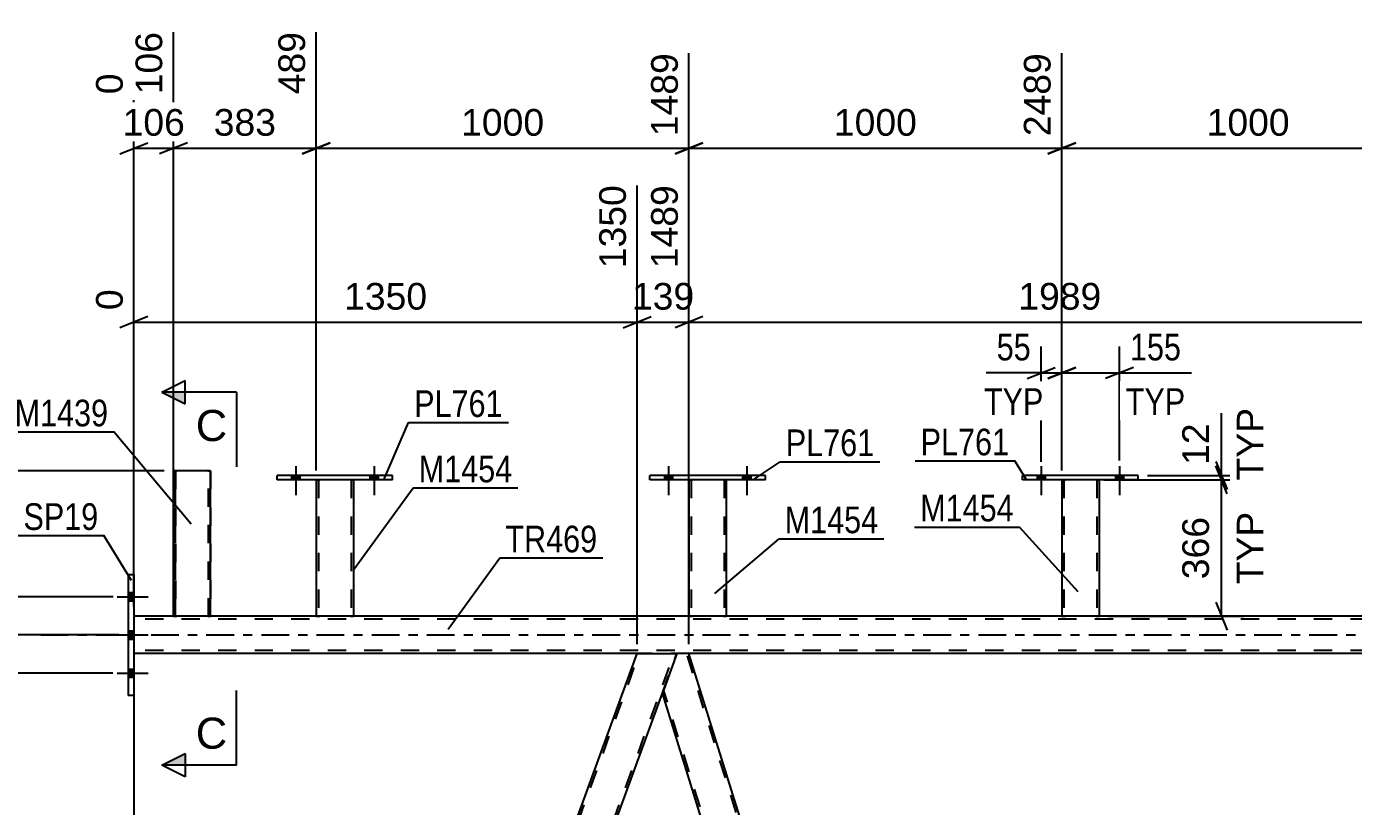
# Model space of a CAD drawing. Header units: millimetres. Extents: x 0 to 841, y 0 to 594.
# Drawn here: x 72 to 214.4, y 423.5 to 507.3 of the extents above; entities that cross this region are included whole.
import ezdxf

# ---------------------------------------------------------------- set-up
doc = ezdxf.new("R2010")
doc.units = ezdxf.units.MM
doc.linetypes.add('DXK_LINE_DOT2', pattern=[3.9198, 1.9599, -1.9599])
doc.linetypes.add('DXK_LINE_DOT3', pattern=[5.9187, 2.979, -0.9799, 0.9799, -0.9799])
doc.styles.add('Arial', font='ARIAL.TTF', dxfattribs={"height": 0.2})
doc.styles.add('Arial Narrow', font='ARIALN.TTF', dxfattribs={"height": 0.2})

# ---------------------------------------------------------------- blocks, each defined once
blk = doc.blocks.new('Bolt-317913800-3234 - 2863')
at = {"linetype": 'Continuous'}
for points in [[(140.48, 458.6), (141.36, 458.6), (141.36, 459.08), (140.48, 459.08)], [(148.88, 458.6), (149.76, 458.6), (149.76, 459.08), (148.88, 459.08)]]:
    blk.add_hatch(color=1, dxfattribs=at).paths.add_polyline_path(points)
at = {"color": 1, "linetype": 'Continuous'}
for p, q in [((140.92, 460.08), (140.92, 456.96)), ((149.32, 460.08), (149.32, 456.96)), ((140.48, 459.08), (140.48, 458.6)), ((141.36, 459.08), (141.36, 458.6)), ((148.88, 459.08), (148.88, 458.6)), ((149.76, 459.08), (149.76, 458.6))]:
    blk.add_line(p, q, dxfattribs=at)
blk = doc.blocks.new('Part-317913800-2895 - 2863')
at = {"color": 2, "linetype": 'Continuous'}
for p, q in [((103.12, 458.6), (103.12, 443.96)), ((107.12, 458.6), (107.12, 443.96)), ((103.16, 443.96), (103.12, 443.96)), ((103.26, 443.96), (103.16, 443.96)), ((103.42, 443.96), (103.26, 443.96)), ((106.82, 443.96), (103.42, 443.96)), ((106.98, 443.96), (106.82, 443.96)), ((107.08, 443.96), (106.98, 443.96)), ((107.12, 443.96), (107.08, 443.96))]:
    blk.add_line(p, q, dxfattribs=at)
at = {"color": 7, "linetype": 'DXK_LINE_DOT2'}
for p, q in [((103.12, 458.6), (103.12, 458.6)), ((103.12, 458.6), (103.12, 458.6)), ((103.12, 458.6), (103.12, 458.6)), ((103.16, 458.6), (103.12, 458.6)), ((103.12, 458.6), (103.16, 458.6)), ((103.26, 458.6), (103.16, 458.6)), ((103.16, 458.6), (103.26, 458.6)), ((103.42, 458.6), (103.26, 458.6)), ((103.26, 458.6), (103.42, 458.6)), ((103.36, 458.6), (103.36, 458.6)), ((103.36, 458.6), (103.36, 443.96)), ((103.38, 458.6), (103.36, 458.6)), ((103.36, 458.6), (103.38, 458.6)), ((103.43, 458.6), (103.38, 458.6)), ((103.38, 458.6), (103.43, 458.6)), ((106.82, 458.6), (103.42, 458.6)), ((106.82, 458.6), (103.42, 458.6)), ((106.73, 458.6), (103.43, 458.6)), ((103.43, 458.6), (103.51, 458.6)), ((106.81, 458.6), (103.51, 458.6)), ((106.81, 458.6), (106.73, 458.6)), ((106.86, 458.6), (106.81, 458.6)), ((106.81, 458.6), (106.86, 458.6)), ((106.82, 458.6), (106.98, 458.6)), ((106.98, 458.6), (106.82, 458.6)), ((106.88, 458.6), (106.86, 458.6)), ((106.86, 458.6), (106.88, 458.6)), ((106.88, 458.6), (106.88, 458.6)), ((106.88, 458.6), (106.88, 443.96)), ((106.98, 458.6), (107.08, 458.6)), ((107.08, 458.6), (106.98, 458.6)), ((107.08, 458.6), (107.12, 458.6)), ((107.12, 458.6), (107.08, 458.6)), ((107.12, 458.6), (107.12, 458.6)), ((107.12, 458.6), (107.12, 458.6)), ((107.12, 458.6), (107.12, 458.6)), ((103.12, 443.96), (103.16, 443.96)), ((103.16, 443.96), (103.26, 443.96)), ((103.26, 443.96), (103.42, 443.96)), ((103.38, 443.96), (103.36, 443.96)), ((103.36, 443.96), (103.38, 443.96)), ((103.43, 443.96), (103.38, 443.96)), ((103.38, 443.96), (103.42, 443.96)), ((106.82, 443.96), (103.42, 443.96)), ((103.42, 443.96), (103.43, 443.96)), ((106.73, 443.96), (103.43, 443.96)), ((103.43, 443.96), (103.51, 443.96)), ((106.81, 443.96), (103.51, 443.96)), ((106.81, 443.96), (106.73, 443.96)), ((106.86, 443.96), (106.81, 443.96)), ((106.81, 443.96), (106.86, 443.96)), ((106.82, 443.96), (106.98, 443.96)), ((106.88, 443.96), (106.86, 443.96)), ((106.86, 443.96), (106.88, 443.96)), ((106.98, 443.96), (107.08, 443.96)), ((107.08, 443.96), (107.12, 443.96))]:
    blk.add_line(p, q, dxfattribs=at)
blk = doc.blocks.new('Bolt-317913800-2901 - 2863')
at = {"linetype": 'Continuous'}
for points in [[(83.56, 445.62), (83.56, 446.5), (82.92, 446.5), (82.92, 445.62)], [(83.56, 445.62), (83.56, 446.5), (82.92, 446.5), (82.92, 445.62)], [(83.56, 445.62), (83.56, 446.5), (82.92, 446.5), (82.92, 445.62)], [(83.56, 441.52), (83.56, 442.4), (82.92, 442.4), (82.92, 441.52)], [(83.56, 441.52), (83.56, 442.4), (82.92, 442.4), (82.92, 441.52)], [(83.56, 437.42), (83.56, 438.3), (82.92, 438.3), (82.92, 437.42)], [(83.56, 437.42), (83.56, 438.3), (82.92, 438.3), (82.92, 437.42)], [(83.56, 437.42), (83.56, 438.3), (82.92, 438.3), (82.92, 437.42)]]:
    blk.add_hatch(color=1, dxfattribs=at).paths.add_polyline_path(points)
at = {"color": 1, "linetype": 'Continuous'}
for p, q in [((81.76, 446.06), (85.08, 446.06)), ((81.76, 446.06), (85.08, 446.06)), ((81.76, 446.06), (85.08, 446.06)), ((82.92, 446.5), (83.56, 446.5)), ((82.92, 446.5), (83.56, 446.5)), ((82.92, 446.5), (83.56, 446.5)), ((82.92, 445.62), (83.56, 445.62)), ((82.92, 445.62), (83.56, 445.62)), ((82.92, 445.62), (83.56, 445.62)), ((81.76, 441.96), (85.08, 441.96)), ((81.76, 441.96), (85.08, 441.96)), ((82.92, 442.4), (83.56, 442.4)), ((82.92, 442.4), (83.56, 442.4)), ((82.92, 441.52), (83.56, 441.52)), ((82.92, 441.52), (83.56, 441.52)), ((81.76, 437.86), (85.08, 437.86)), ((81.76, 437.86), (85.08, 437.86)), ((81.76, 437.86), (85.08, 437.86)), ((82.92, 438.3), (83.56, 438.3)), ((82.92, 438.3), (83.56, 438.3)), ((82.92, 438.3), (83.56, 438.3)), ((82.92, 437.42), (83.56, 437.42)), ((82.92, 437.42), (83.56, 437.42)), ((82.92, 437.42), (83.56, 437.42))]:
    blk.add_line(p, q, dxfattribs=at)
blk = doc.blocks.new('Part-317913800-2966 - 2863')
at = {"color": 2, "linetype": 'Continuous'}
for p, q in [((87.79, 459.56), (87.79, 459.56)), ((87.79, 443.96), (87.79, 459.56)), ((87.79, 459.56), (87.82, 459.56)), ((87.82, 459.56), (87.93, 459.56)), ((87.93, 459.56), (88.08, 459.56)), ((91.49, 459.56), (88.08, 459.56)), ((91.49, 459.56), (91.65, 459.56)), ((91.65, 459.56), (91.75, 459.56)), ((91.75, 459.56), (91.79, 459.56)), ((91.79, 459.56), (91.79, 459.56)), ((91.79, 443.96), (91.79, 459.56)), ((87.79, 443.96), (87.79, 443.96)), ((87.82, 443.96), (87.79, 443.96)), ((87.93, 443.96), (87.82, 443.96)), ((88.08, 443.96), (87.93, 443.96)), ((91.49, 443.96), (88.08, 443.96)), ((91.65, 443.96), (91.49, 443.96)), ((91.75, 443.96), (91.65, 443.96)), ((91.79, 443.96), (91.75, 443.96)), ((91.79, 443.96), (91.79, 443.96))]:
    blk.add_line(p, q, dxfattribs=at)
at = {"color": 7, "linetype": 'DXK_LINE_DOT2'}
for p, q in [((87.79, 459.56), (87.79, 443.96)), ((87.82, 459.56), (87.79, 459.56)), ((87.93, 459.56), (87.82, 459.56)), ((88.04, 459.56), (87.93, 459.56)), ((88.03, 459.56), (88.03, 443.96)), ((88.03, 443.96), (88.03, 459.56)), ((88.03, 459.56), (88.03, 459.56)), ((88.03, 459.56), (88.04, 459.56)), ((88.03, 459.56), (88.04, 459.56)), ((91.49, 459.56), (88.04, 459.56)), ((91.4, 459.56), (88.04, 459.56)), ((88.04, 459.56), (88.08, 459.56)), ((88.08, 459.56), (88.1, 459.56)), ((88.1, 459.56), (88.17, 459.56)), ((91.48, 459.56), (88.17, 459.56)), ((91.48, 459.56), (91.4, 459.56)), ((91.53, 459.56), (91.48, 459.56)), ((91.48, 459.56), (91.53, 459.56)), ((91.65, 459.56), (91.49, 459.56)), ((91.55, 459.56), (91.53, 459.56)), ((91.53, 459.56), (91.55, 459.56)), ((91.55, 443.96), (91.55, 459.56)), ((91.55, 443.96), (91.55, 459.56)), ((91.55, 459.56), (91.55, 459.56)), ((91.75, 459.56), (91.65, 459.56)), ((91.79, 459.56), (91.75, 459.56)), ((91.79, 459.56), (91.79, 443.96)), ((87.79, 443.96), (87.82, 443.96)), ((87.82, 443.96), (87.93, 443.96)), ((87.93, 443.96), (88.08, 443.96)), ((88.03, 443.96), (88.03, 443.96)), ((88.04, 443.96), (88.03, 443.96)), ((88.03, 443.96), (88.04, 443.96)), ((88.1, 443.96), (88.04, 443.96)), ((88.04, 443.96), (88.08, 443.96)), ((91.49, 443.96), (88.08, 443.96)), ((88.08, 443.96), (88.1, 443.96)), ((91.4, 443.96), (88.1, 443.96)), ((88.1, 443.96), (88.17, 443.96)), ((91.48, 443.96), (88.17, 443.96)), ((91.48, 443.96), (91.4, 443.96)), ((91.53, 443.96), (91.48, 443.96)), ((91.48, 443.96), (91.53, 443.96)), ((91.49, 443.96), (91.65, 443.96)), ((91.55, 443.96), (91.53, 443.96)), ((91.53, 443.96), (91.55, 443.96)), ((91.55, 443.96), (91.55, 443.96)), ((91.65, 443.96), (91.75, 443.96)), ((91.75, 443.96), (91.79, 443.96))]:
    blk.add_line(p, q, dxfattribs=at)
blk = doc.blocks.new('Bolt-317913800-2974 - 2863')
at = {"linetype": 'Continuous'}
for points in [[(180.48, 458.6), (181.36, 458.6), (181.36, 459.08), (180.48, 459.08)], [(188.88, 458.6), (189.76, 458.6), (189.76, 459.08), (188.88, 459.08)]]:
    blk.add_hatch(color=1, dxfattribs=at).paths.add_polyline_path(points)
at = {"color": 1, "linetype": 'Continuous'}
for p, q in [((180.92, 460.08), (180.92, 456.96)), ((189.32, 460.08), (189.32, 456.96)), ((180.48, 459.08), (180.48, 458.6)), ((181.36, 459.08), (181.36, 458.6)), ((188.88, 459.08), (188.88, 458.6)), ((189.76, 459.08), (189.76, 458.6))]:
    blk.add_line(p, q, dxfattribs=at)
blk = doc.blocks.new('Bolt-317913800-2911 - 2863')
at = {"linetype": 'Continuous'}
for points in [[(180.48, 458.6), (181.36, 458.6), (181.36, 459.08), (180.48, 459.08)], [(188.88, 458.6), (189.76, 458.6), (189.76, 459.08), (188.88, 459.08)]]:
    blk.add_hatch(color=1, dxfattribs=at).paths.add_polyline_path(points)
at = {"color": 1, "linetype": 'Continuous'}
for p, q in [((180.92, 460.08), (180.92, 456.96)), ((189.32, 460.08), (189.32, 456.96)), ((180.48, 459.08), (180.48, 458.6)), ((181.36, 459.08), (181.36, 458.6)), ((188.88, 459.08), (188.88, 458.6)), ((189.76, 459.08), (189.76, 458.6))]:
    blk.add_line(p, q, dxfattribs=at)
blk = doc.blocks.new('Bolt-317913800-2912 - 2863')
at = {"linetype": 'Continuous'}
for points in [[(100.48, 458.6), (101.36, 458.6), (101.36, 459.08), (100.48, 459.08)], [(108.88, 458.6), (109.76, 458.6), (109.76, 459.08), (108.88, 459.08)]]:
    blk.add_hatch(color=1, dxfattribs=at).paths.add_polyline_path(points)
at = {"color": 1, "linetype": 'Continuous'}
for p, q in [((100.92, 460.08), (100.92, 456.96)), ((109.32, 460.08), (109.32, 456.96)), ((100.48, 459.08), (100.48, 458.6)), ((101.36, 459.08), (101.36, 458.6)), ((108.88, 459.08), (108.88, 458.6)), ((109.76, 459.08), (109.76, 458.6))]:
    blk.add_line(p, q, dxfattribs=at)
blk = doc.blocks.new('Part-317913800-3308 - 2863')
at = {"color": 2, "linetype": 'Continuous'}
for p, q in [((143.12, 458.6), (143.12, 443.96)), ((147.12, 458.6), (147.12, 443.96)), ((143.15, 443.96), (143.12, 443.96)), ((143.26, 443.96), (143.15, 443.96)), ((143.41, 443.96), (143.26, 443.96)), ((146.82, 443.96), (143.41, 443.96)), ((146.98, 443.96), (146.82, 443.96)), ((147.08, 443.96), (146.98, 443.96)), ((147.12, 443.96), (147.08, 443.96))]:
    blk.add_line(p, q, dxfattribs=at)
at = {"color": 7, "linetype": 'DXK_LINE_DOT2'}
for p, q in [((143.12, 458.6), (143.12, 458.6)), ((143.12, 458.6), (143.12, 458.6)), ((143.12, 458.6), (143.12, 458.6)), ((143.15, 458.6), (143.12, 458.6)), ((143.12, 458.6), (143.15, 458.6)), ((143.26, 458.6), (143.15, 458.6)), ((143.15, 458.6), (143.26, 458.6)), ((143.41, 458.6), (143.26, 458.6)), ((143.26, 458.6), (143.41, 458.6)), ((143.36, 458.6), (143.36, 458.6)), ((143.36, 458.6), (143.36, 443.96)), ((143.38, 458.6), (143.36, 458.6)), ((143.36, 458.6), (143.38, 458.6)), ((143.43, 458.6), (143.38, 458.6)), ((143.38, 458.6), (143.43, 458.6)), ((146.82, 458.6), (143.41, 458.6)), ((146.82, 458.6), (143.41, 458.6)), ((146.73, 458.6), (143.43, 458.6)), ((143.43, 458.6), (143.51, 458.6)), ((146.81, 458.6), (143.51, 458.6)), ((146.81, 458.6), (146.73, 458.6)), ((146.86, 458.6), (146.81, 458.6)), ((146.81, 458.6), (146.86, 458.6)), ((146.82, 458.6), (146.98, 458.6)), ((146.98, 458.6), (146.82, 458.6)), ((146.88, 458.6), (146.86, 458.6)), ((146.86, 458.6), (146.88, 458.6)), ((146.88, 458.6), (146.88, 458.6)), ((146.88, 458.6), (146.88, 443.96)), ((146.98, 458.6), (147.08, 458.6)), ((147.08, 458.6), (146.98, 458.6)), ((147.08, 458.6), (147.12, 458.6)), ((147.12, 458.6), (147.08, 458.6)), ((147.12, 458.6), (147.12, 458.6)), ((147.12, 458.6), (147.12, 458.6)), ((147.12, 458.6), (147.12, 458.6)), ((143.12, 443.96), (143.15, 443.96)), ((143.15, 443.96), (143.26, 443.96)), ((143.26, 443.96), (143.41, 443.96)), ((143.38, 443.96), (143.36, 443.96)), ((143.36, 443.96), (143.38, 443.96)), ((143.43, 443.96), (143.38, 443.96)), ((143.38, 443.96), (143.41, 443.96)), ((146.82, 443.96), (143.41, 443.96)), ((143.41, 443.96), (143.43, 443.96)), ((146.73, 443.96), (143.43, 443.96)), ((143.43, 443.96), (143.51, 443.96)), ((146.81, 443.96), (143.51, 443.96)), ((146.81, 443.96), (146.73, 443.96)), ((146.86, 443.96), (146.81, 443.96)), ((146.81, 443.96), (146.86, 443.96)), ((146.82, 443.96), (146.98, 443.96)), ((146.88, 443.96), (146.86, 443.96)), ((146.86, 443.96), (146.88, 443.96)), ((146.98, 443.96), (147.08, 443.96)), ((147.08, 443.96), (147.12, 443.96))]:
    blk.add_line(p, q, dxfattribs=at)
blk = doc.blocks.new('Bolt-317913800-2913 - 2863')
at = {"linetype": 'Continuous'}
for points in [[(100.48, 458.6), (101.36, 458.6), (101.36, 459.08), (100.48, 459.08)], [(108.88, 458.6), (109.76, 458.6), (109.76, 459.08), (108.88, 459.08)]]:
    blk.add_hatch(color=1, dxfattribs=at).paths.add_polyline_path(points)
at = {"color": 1, "linetype": 'Continuous'}
for p, q in [((100.92, 460.08), (100.92, 456.96)), ((109.32, 460.08), (109.32, 456.96)), ((100.48, 459.08), (100.48, 458.6)), ((101.36, 459.08), (101.36, 458.6)), ((108.88, 459.08), (108.88, 458.6)), ((109.76, 459.08), (109.76, 458.6))]:
    blk.add_line(p, q, dxfattribs=at)
blk = doc.blocks.new('Part-317913800-2923 - 2863')
at = {"color": 2, "linetype": 'Continuous'}
for p, q in [((98.92, 458.6), (98.92, 459.08)), ((111.32, 459.08), (98.92, 459.08)), ((111.32, 458.6), (98.92, 458.6)), ((111.32, 458.6), (111.32, 459.08))]:
    blk.add_line(p, q, dxfattribs=at)
blk = doc.blocks.new('Part-317913800-2928 - 2863')
at = {"color": 2, "linetype": 'Continuous'}
for p, q in [((87.79, 443.96), (83.56, 443.96)), ((103.12, 443.96), (91.79, 443.96)), ((143.12, 443.96), (107.12, 443.96)), ((183.12, 443.96), (147.12, 443.96)), ((223.12, 443.96), (187.12, 443.96)), ((137.55, 439.96), (83.56, 439.96)), ((222.68, 439.96), (143.12, 439.96))]:
    blk.add_line(p, q, dxfattribs=at)
at = {"color": 7, "linetype": 'DXK_LINE_DOT2'}
for p, q in [((83.56, 443.96), (83.56, 439.96)), ((760.92, 443.64), (83.56, 443.64)), ((91.79, 443.96), (87.79, 443.96)), ((760.92, 443.96), (103.12, 443.96)), ((107.12, 443.96), (103.12, 443.96)), ((147.12, 443.96), (143.12, 443.96)), ((187.12, 443.96), (183.12, 443.96)), ((760.92, 440.28), (83.56, 440.28)), ((143.12, 439.96), (137.55, 439.96))]:
    blk.add_line(p, q, dxfattribs=at)
at = {"color": 7, "linetype": 'DXK_LINE_DOT3'}
blk.add_line((73.56, 441.96), (760.92, 441.96), dxfattribs=at)
blk = doc.blocks.new('Part-317913800-2951 - 2863')
at = {"color": 2, "linetype": 'Continuous'}
for p, q in [((178.92, 458.6), (178.92, 459.08)), ((191.32, 459.08), (178.92, 459.08)), ((191.32, 458.6), (178.92, 458.6)), ((191.32, 458.6), (191.32, 459.08))]:
    blk.add_line(p, q, dxfattribs=at)
blk = doc.blocks.new('Part-317913800-3092 - 2863')
at = {"color": 2, "linetype": 'Continuous'}
for p, q in [((183.12, 458.6), (183.12, 443.96)), ((187.12, 458.6), (187.12, 443.96)), ((183.15, 443.96), (183.12, 443.96)), ((183.26, 443.96), (183.15, 443.96)), ((183.41, 443.96), (183.26, 443.96)), ((186.82, 443.96), (183.41, 443.96)), ((186.98, 443.96), (186.82, 443.96)), ((187.08, 443.96), (186.98, 443.96)), ((187.12, 443.96), (187.08, 443.96))]:
    blk.add_line(p, q, dxfattribs=at)
at = {"color": 7, "linetype": 'DXK_LINE_DOT2'}
for p, q in [((183.12, 458.6), (183.12, 458.6)), ((183.12, 458.6), (183.12, 458.6)), ((183.12, 458.6), (183.12, 458.6)), ((183.15, 458.6), (183.12, 458.6)), ((183.12, 458.6), (183.15, 458.6)), ((183.26, 458.6), (183.15, 458.6)), ((183.15, 458.6), (183.26, 458.6)), ((183.41, 458.6), (183.26, 458.6)), ((183.26, 458.6), (183.41, 458.6)), ((183.36, 458.6), (183.36, 458.6)), ((183.36, 458.6), (183.36, 443.96)), ((183.38, 458.6), (183.36, 458.6)), ((183.36, 458.6), (183.38, 458.6)), ((183.43, 458.6), (183.38, 458.6)), ((183.38, 458.6), (183.43, 458.6)), ((186.82, 458.6), (183.41, 458.6)), ((186.82, 458.6), (183.41, 458.6)), ((186.73, 458.6), (183.43, 458.6)), ((183.43, 458.6), (183.51, 458.6)), ((186.81, 458.6), (183.51, 458.6)), ((186.81, 458.6), (186.73, 458.6)), ((186.86, 458.6), (186.81, 458.6)), ((186.81, 458.6), (186.86, 458.6)), ((186.82, 458.6), (186.98, 458.6)), ((186.98, 458.6), (186.82, 458.6)), ((186.88, 458.6), (186.86, 458.6)), ((186.86, 458.6), (186.88, 458.6)), ((186.88, 458.6), (186.88, 458.6)), ((186.88, 458.6), (186.88, 443.96)), ((186.98, 458.6), (187.08, 458.6)), ((187.08, 458.6), (186.98, 458.6)), ((187.08, 458.6), (187.12, 458.6)), ((187.12, 458.6), (187.08, 458.6)), ((187.12, 458.6), (187.12, 458.6)), ((187.12, 458.6), (187.12, 458.6)), ((187.12, 458.6), (187.12, 458.6)), ((183.12, 443.96), (183.15, 443.96)), ((183.15, 443.96), (183.26, 443.96)), ((183.26, 443.96), (183.41, 443.96)), ((183.38, 443.96), (183.36, 443.96)), ((183.36, 443.96), (183.38, 443.96)), ((183.43, 443.96), (183.38, 443.96)), ((183.38, 443.96), (183.41, 443.96)), ((186.82, 443.96), (183.41, 443.96)), ((183.41, 443.96), (183.43, 443.96)), ((186.73, 443.96), (183.43, 443.96)), ((183.43, 443.96), (183.51, 443.96)), ((186.86, 443.96), (183.51, 443.96)), ((186.81, 443.96), (186.73, 443.96)), ((186.86, 443.96), (186.81, 443.96)), ((186.82, 443.96), (186.98, 443.96)), ((186.88, 443.96), (186.86, 443.96)), ((186.86, 443.96), (186.88, 443.96)), ((186.98, 443.96), (187.08, 443.96)), ((187.08, 443.96), (187.12, 443.96))]:
    blk.add_line(p, q, dxfattribs=at)
blk = doc.blocks.new('Part-317913800-3350 - 2863')
at = {"color": 2, "linetype": 'Continuous'}
for p, q in [((138.92, 458.6), (138.92, 459.08)), ((151.32, 459.08), (138.92, 459.08)), ((151.32, 458.6), (138.92, 458.6)), ((151.32, 458.6), (151.32, 459.08))]:
    blk.add_line(p, q, dxfattribs=at)
blk = doc.blocks.new('Bolt-317913800-3245 - 2863')
at = {"linetype": 'Continuous'}
for points in [[(140.48, 458.6), (141.36, 458.6), (141.36, 459.08), (140.48, 459.08)], [(148.88, 458.6), (149.76, 458.6), (149.76, 459.08), (148.88, 459.08)]]:
    blk.add_hatch(color=1, dxfattribs=at).paths.add_polyline_path(points)
at = {"color": 1, "linetype": 'Continuous'}
for p, q in [((140.92, 460.08), (140.92, 456.96)), ((149.32, 460.08), (149.32, 456.96)), ((140.48, 459.08), (140.48, 458.6)), ((141.36, 459.08), (141.36, 458.6)), ((148.88, 459.08), (148.88, 458.6)), ((149.76, 459.08), (149.76, 458.6))]:
    blk.add_line(p, q, dxfattribs=at)
blk = doc.blocks.new('Part-317913800-3277 - 2863')
at = {"color": 2, "linetype": 'Continuous'}
for p, q in [((82.92, 448.46), (83.56, 448.46)), ((82.92, 448.46), (82.92, 435.46)), ((83.56, 448.46), (83.56, 435.46)), ((83.56, 435.46), (82.92, 435.46))]:
    blk.add_line(p, q, dxfattribs=at)
blk = doc.blocks.new('Part-317913800-3340 - 2863')
at = {"color": 2, "linetype": 'Continuous'}
for p, q in [((141.8, 439.96), (140.26, 435.71)), ((143.12, 439.96), (141.8, 439.96)), ((179.4, 323.56), (143.12, 439.96)), ((175.21, 323.56), (140.26, 435.71))]:
    blk.add_line(p, q, dxfattribs=at)
at = {"color": 7, "linetype": 'DXK_LINE_DOT2'}
for p, q in [((179.69, 321.84), (142.87, 439.96)), ((176.97, 318.74), (140.39, 436.08)), ((175.21, 323.56), (176.72, 318.74)), ((179.82, 322.21), (179.4, 323.56)), ((178.56, 318.74), (179.82, 322.21)), ((176.72, 318.74), (178.56, 318.74))]:
    blk.add_line(p, q, dxfattribs=at)
blk = doc.blocks.new('Part-317913800-3345 - 2863')
at = {"color": 7, "linetype": 'DXK_LINE_DOT2'}
for p, q in [((178.82, 318.74), (222.94, 439.96)), ((182.56, 318.74), (226.68, 439.96)), ((222.94, 439.96), (222.96, 439.96)), ((226.94, 439.96), (225.39, 435.71)), ((178.56, 318.74), (180.32, 323.56)), ((182.82, 318.74), (184.57, 323.56)), ((182.82, 318.74), (178.56, 318.74))]:
    blk.add_line(p, q, dxfattribs=at)
at = {"color": 2, "linetype": 'Continuous'}
for p, q in [((222.68, 439.96), (180.32, 323.56)), ((226.94, 439.96), (222.68, 439.96)), ((184.57, 323.56), (225.39, 435.71))]:
    blk.add_line(p, q, dxfattribs=at)
blk = doc.blocks.new('Part-317913800-3355 - 2863')
at = {"color": 2, "linetype": 'Continuous'}
for p, q in [((93.43, 318.74), (137.55, 439.96)), ((137.55, 439.96), (141.8, 439.96)), ((97.68, 318.74), (140.26, 435.71))]:
    blk.add_line(p, q, dxfattribs=at)
at = {"color": 7, "linetype": 'DXK_LINE_DOT2'}
for p, q in [((93.68, 318.74), (137.8, 439.96)), ((97.43, 318.74), (141.55, 439.96)), ((137.8, 439.96), (137.82, 439.96)), ((140.26, 435.71), (141.8, 439.96)), ((97.68, 318.74), (93.43, 318.74))]:
    blk.add_line(p, q, dxfattribs=at)
blk = doc.blocks.new('StraightDimension-317913800-3745 - 2863')
at = {"color": 7, "linetype": 'Continuous'}
for p, q in [((137.55, 440.96), (137.55, 490.22)), ((143.12, 440.96), (143.12, 490.22)), ((136.05, 474.93), (139.05, 476.13)), ((144.62, 476.13), (141.62, 474.93)), ((137.55, 475.53), (143.12, 475.53))]:
    blk.add_line(p, q, dxfattribs=at)
at = {"color": 0}
blk.add_wipeout([(144.27, 476.28), (144.27, 480.48), (136.4, 480.48), (136.4, 476.28)], dxfattribs=at)
at = {"color": 3, "style": 'Arial'}
blk.add_text('139', height=2.865, dxfattribs=at).set_placement((137, 476.88))
at = {"color": 0, "linetype": 'Continuous'}
blk.add_wipeout([(142.52, 490.82), (138.32, 490.82), (138.32, 480.73), (142.52, 480.73)], dxfattribs=at)
at = {"color": 3, "linetype": 'Continuous', "style": 'Arial'}
blk.add_text('1489', height=2.865, rotation=90.0002, dxfattribs=at).set_placement((141.92, 481.33))
blk = doc.blocks.new('StraightDimension-317913800-17843 - 2863')
at = {"color": 7, "linetype": 'Continuous'}
for p, q in [((103.12, 459.6), (103.12, 506.67)), ((143.12, 459.6), (143.12, 504.4)), ((104.62, 494.8), (101.62, 493.6)), ((103.12, 494.2), (143.12, 494.2)), ((141.62, 493.6), (144.62, 494.8))]:
    blk.add_line(p, q, dxfattribs=at)
at = {"color": 0}
blk.add_wipeout([(128.17, 494.95), (128.17, 499.15), (118.07, 499.15), (118.07, 494.95)], dxfattribs=at)
at = {"color": 3, "style": 'Arial'}
blk.add_text('1000', height=2.865, dxfattribs=at).set_placement((118.67, 495.55))
at = {"color": 0, "linetype": 'Continuous'}
blk.add_wipeout([(142.52, 505), (138.32, 505), (138.32, 494.9), (142.52, 494.9)], dxfattribs=at)
at = {"color": 3, "linetype": 'Continuous', "style": 'Arial'}
blk.add_text('1489', height=2.865, rotation=90.0002, dxfattribs=at).set_placement((141.92, 495.5))
blk = doc.blocks.new('StraightDimension-317913800-3777 - 2863')
at = {"color": 7, "linetype": 'Continuous'}
for p, q in [((143.12, 440.96), (143.12, 490.22)), ((222.68, 440.96), (222.68, 490.22)), ((144.62, 476.13), (141.62, 474.93)), ((221.18, 474.93), (224.18, 476.13)), ((143.12, 475.53), (222.68, 475.53))]:
    blk.add_line(p, q, dxfattribs=at)
at = {"color": 0}
blk.add_wipeout([(187.95, 476.28), (187.95, 480.48), (177.86, 480.48), (177.86, 476.28)], dxfattribs=at)
at = {"color": 3, "style": 'Arial'}
blk.add_text('1989', height=2.865, dxfattribs=at).set_placement((178.46, 476.88))
at = {"color": 0, "linetype": 'Continuous'}
blk.add_wipeout([(222.08, 490.82), (217.88, 490.82), (217.88, 480.73), (222.08, 480.73)], dxfattribs=at)
at = {"color": 3, "linetype": 'Continuous', "style": 'Arial'}
blk.add_text('3478', height=2.865, rotation=90.0002, dxfattribs=at).set_placement((221.48, 481.33))
blk = doc.blocks.new('StraightDimension-317913800-4324 - 2863')
at = {"color": 7, "linetype": 'Continuous'}
for p, q in [((38.31, 458.06), (37.11, 461.06)), ((86.79, 459.56), (34.86, 459.56)), ((37.71, 308.36), (37.71, 459.56)), ((37.11, 309.86), (38.31, 306.86)), ((171.08, 308.36), (34.86, 308.36))]:
    blk.add_line(p, q, dxfattribs=at)
at = {"color": 0}
blk.add_wipeout([(36.96, 389.01), (32.76, 389.01), (32.76, 378.92), (36.96, 378.92)], dxfattribs=at)
at = {"color": 3, "style": 'Arial'}
blk.add_text('3780', height=2.865, rotation=90.0002, dxfattribs=at).set_placement((36.36, 379.52))
blk = doc.blocks.new('StraightDimension-317913800-17844 - 2863')
at = {"color": 7, "linetype": 'Continuous'}
for p, q in [((87.79, 458.34), (87.79, 506.67)), ((103.12, 459.6), (103.12, 506.67)), ((89.29, 494.8), (86.29, 493.6)), ((87.79, 494.2), (103.12, 494.2)), ((101.62, 493.6), (104.62, 494.8))]:
    blk.add_line(p, q, dxfattribs=at)
at = {"color": 0}
blk.add_wipeout([(99.39, 494.95), (99.39, 499.15), (91.52, 499.15), (91.52, 494.95)], dxfattribs=at)
at = {"color": 3, "style": 'Arial'}
blk.add_text('383', height=2.865, dxfattribs=at).set_placement((92.12, 495.55))
at = {"color": 0, "linetype": 'Continuous'}
blk.add_wipeout([(102.52, 507.27), (98.32, 507.27), (98.32, 499.4), (102.52, 499.4)], dxfattribs=at)
at = {"color": 3, "linetype": 'Continuous', "style": 'Arial'}
blk.add_text('489', height=2.865, rotation=90.0002, dxfattribs=at).set_placement((101.92, 500))
blk = doc.blocks.new('StraightDimension-317913800-3515 - 2863')
at = {"color": 7, "linetype": 'Continuous'}
for p, q in [((183.12, 459.6), (183.12, 472.93)), ((189.32, 460.7), (189.32, 472.93)), ((181.62, 469.48), (184.62, 470.68)), ((183.12, 470.08), (189.32, 470.08)), ((190.82, 470.68), (187.82, 469.48)), ((189.32, 470.08), (197.05, 470.08)), ((189.32, 470.08), (197.05, 470.08))]:
    blk.add_line(p, q, dxfattribs=at)
at = {"color": 0}
blk.add_wipeout([(196.53, 470.83), (196.53, 475.03), (189.84, 475.03), (189.84, 470.83)], dxfattribs=at)
at = {"color": 0, "linetype": 'Continuous'}
blk.add_wipeout([(196.98, 464.98), (196.98, 469.18), (189.39, 469.18), (189.39, 464.98)], dxfattribs=at)
at = {"color": 3, "style": 'Arial Narrow'}
blk.add_text('155', height=2.863, dxfattribs=at).set_placement((190.44, 471.43))
at = {"color": 3, "linetype": 'Continuous', "style": 'Arial Narrow'}
blk.add_text('TYP', height=2.863, dxfattribs=at).set_placement((189.99, 465.58))
blk = doc.blocks.new('StraightDimension-317913800-3563 - 2863')
at = {"color": 7, "linetype": 'Continuous'}
for p, q in [((83.56, 438.96), (83.56, 384.25)), ((61.94, 319.74), (61.94, 389.5)), ((63.44, 387.25), (60.44, 386.05)), ((61.94, 386.65), (83.56, 386.65)), ((82.06, 386.05), (85.06, 387.25))]:
    blk.add_line(p, q, dxfattribs=at)
at = {"color": 0}
blk.add_wipeout([(77.8, 387.4), (77.8, 391.6), (67.71, 391.6), (67.71, 387.4)], dxfattribs=at)
at = {"color": 3, "style": 'Arial'}
blk.add_text('1438', height=2.865, dxfattribs=at).set_placement((68.31, 388))
blk = doc.blocks.new('StraightDimension-317913800-3869 - 2863')
at = {"color": 7, "linetype": 'Continuous'}
for p, q in [((68.08, 443.46), (69.28, 440.46)), ((81.92, 441.96), (65.83, 441.96)), ((68.68, 437.86), (68.68, 441.96)), ((69.28, 436.36), (68.08, 439.36)), ((81.3, 437.86), (65.83, 437.86)), ((68.68, 437.86), (68.68, 428.94)), ((68.68, 437.86), (68.68, 428.94))]:
    blk.add_line(p, q, dxfattribs=at)
at = {"color": 0}
blk.add_wipeout([(67.93, 437.33), (63.73, 437.33), (63.73, 429.46), (67.93, 429.46)], dxfattribs=at)
at = {"color": 3, "style": 'Arial'}
blk.add_text('103', height=2.865, rotation=90.0002, dxfattribs=at).set_placement((67.33, 430.06))
blk = doc.blocks.new('StraightDimension-317913800-4310 - 2863')
at = {"color": 7, "linetype": 'Continuous'}
for p, q in [((200.87, 457.1), (199.67, 460.1)), ((187.65, 458.6), (202.67, 458.6)), ((200.27, 443.96), (200.27, 458.6)), ((199.67, 445.46), (200.87, 442.46)), ((188.12, 443.96), (202.67, 443.96))]:
    blk.add_line(p, q, dxfattribs=at)
at = {"color": 0, "linetype": 'Continuous'}
blk.add_wipeout([(205.37, 455.77), (201.17, 455.77), (201.17, 446.79), (205.37, 446.79)], dxfattribs=at)
at = {"color": 0}
blk.add_wipeout([(199.52, 455.22), (195.32, 455.22), (195.32, 447.34), (199.52, 447.34)], dxfattribs=at)
at = {"color": 3, "style": 'Arial'}
blk.add_text('366', height=2.865, rotation=90.0002, dxfattribs=at).set_placement((198.92, 447.94))
at = {"color": 3, "linetype": 'Continuous', "style": 'Arial'}
blk.add_text('TYP', height=2.865, rotation=90.0002, dxfattribs=at).set_placement((204.77, 447.39))
blk = doc.blocks.new('StraightDimension-317913800-4299 - 2863')
at = {"color": 7, "linetype": 'Continuous'}
for p, q in [((200.27, 459.08), (200.27, 465.78)), ((200.27, 459.08), (200.27, 465.78)), ((199.67, 460.58), (200.87, 457.58)), ((200.87, 457.1), (199.67, 460.1)), ((187.65, 458.6), (202.67, 458.6)), ((192.32, 459.08), (202.67, 459.08)), ((200.27, 458.6), (200.27, 459.08))]:
    blk.add_line(p, q, dxfattribs=at)
at = {"color": 0, "linetype": 'Continuous'}
blk.add_wipeout([(205.37, 466.92), (201.17, 466.92), (201.17, 457.94), (205.37, 457.94)], dxfattribs=at)
at = {"color": 0}
blk.add_wipeout([(199.52, 465.25), (195.32, 465.25), (195.32, 459.61), (199.52, 459.61)], dxfattribs=at)
at = {"color": 3, "linetype": 'Continuous', "style": 'Arial'}
blk.add_text('TYP', height=2.865, rotation=90.0002, dxfattribs=at).set_placement((204.77, 458.54))
at = {"color": 3, "style": 'Arial'}
blk.add_text('12', height=2.865, rotation=90.0002, dxfattribs=at).set_placement((198.92, 460.21))
blk = doc.blocks.new('StraightDimension-317913800-3511 - 2863')
at = {"color": 7, "linetype": 'Continuous'}
for p, q in [((180.92, 460.55), (180.92, 472.93)), ((183.12, 459.6), (183.12, 472.93)), ((180.92, 470.08), (175.01, 470.08)), ((180.92, 470.08), (175.01, 470.08)), ((179.42, 469.48), (182.42, 470.68)), ((180.92, 470.08), (183.12, 470.08)), ((184.62, 470.68), (181.62, 469.48))]:
    blk.add_line(p, q, dxfattribs=at)
at = {"color": 0}
blk.add_wipeout([(180.39, 470.83), (180.39, 475.03), (175.54, 475.03), (175.54, 470.83)], dxfattribs=at)
at = {"color": 0, "linetype": 'Continuous'}
blk.add_wipeout([(181.76, 464.98), (181.76, 469.18), (174.17, 469.18), (174.17, 464.98)], dxfattribs=at)
at = {"color": 3, "style": 'Arial Narrow'}
blk.add_text('55', height=2.863, dxfattribs=at).set_placement((176.14, 471.43))
at = {"color": 3, "linetype": 'Continuous', "style": 'Arial Narrow'}
blk.add_text('TYP', height=2.863, dxfattribs=at).set_placement((174.77, 465.58))
blk = doc.blocks.new('StraightDimension-317913800-3728 - 2863')
at = {"color": 7, "linetype": 'Continuous'}
for p, q in [((137.55, 440.96), (137.55, 490.22)), ((83.56, 444.96), (83.56, 479.05)), ((85.06, 476.13), (82.06, 474.93)), ((136.05, 474.93), (139.05, 476.13)), ((83.56, 475.53), (137.55, 475.53))]:
    blk.add_line(p, q, dxfattribs=at)
at = {"color": 0}
blk.add_wipeout([(115.6, 476.28), (115.6, 480.48), (105.51, 480.48), (105.51, 476.28)], dxfattribs=at)
at = {"color": 3, "style": 'Arial'}
blk.add_text('1350', height=2.865, dxfattribs=at).set_placement((106.11, 476.88))
at = {"color": 0, "linetype": 'Continuous'}
for points in [[(136.95, 490.82), (132.75, 490.82), (132.75, 480.73), (136.95, 480.73)], [(82.96, 479.65), (78.76, 479.65), (78.76, 476.23), (82.96, 476.23)]]:
    blk.add_wipeout(points, dxfattribs=at)
at = {"color": 3, "linetype": 'Continuous', "style": 'Arial'}
for s, height, p in [('1350', 2.865, (136.35, 481.33)), ('0', 2.87, (82.36, 476.83))]:
    blk.add_text(s, height=height, rotation=90.0002, dxfattribs=at).set_placement(p)
blk = doc.blocks.new('StraightDimension-317913800-3828 - 2863')
at = {"color": 7, "linetype": 'Continuous'}
for p, q in [((47.85, 440.46), (46.65, 443.46)), ((81.92, 441.96), (44.4, 441.96)), ((47.25, 316.1), (47.25, 441.96)), ((46.65, 317.6), (47.85, 314.6)), ((60.3, 316.1), (44.4, 316.1))]:
    blk.add_line(p, q, dxfattribs=at)
at = {"color": 0}
blk.add_wipeout([(46.5, 384.08), (42.3, 384.08), (42.3, 373.98), (46.5, 373.98)], dxfattribs=at)
at = {"color": 3, "style": 'Arial'}
blk.add_text('3146', height=2.865, rotation=90.0002, dxfattribs=at).set_placement((45.9, 374.58))
blk = doc.blocks.new('StraightDimension-317913800-3861 - 2863')
at = {"color": 7, "linetype": 'Continuous'}
for p, q in [((68.68, 446.06), (68.68, 454.98)), ((68.68, 446.06), (68.68, 454.98)), ((68.08, 447.56), (69.28, 444.56)), ((81.33, 446.06), (65.83, 446.06)), ((68.68, 441.96), (68.68, 446.06)), ((69.28, 440.46), (68.08, 443.46)), ((81.92, 441.96), (65.83, 441.96))]:
    blk.add_line(p, q, dxfattribs=at)
at = {"color": 0}
blk.add_wipeout([(67.93, 454.45), (63.73, 454.45), (63.73, 446.58), (67.93, 446.58)], dxfattribs=at)
at = {"color": 3, "style": 'Arial'}
blk.add_text('103', height=2.865, rotation=90.0002, dxfattribs=at).set_placement((67.33, 447.18))
blk = doc.blocks.new('StraightDimension-317913800-17841 - 2863')
at = {"color": 7, "linetype": 'Continuous'}
for p, q in [((183.12, 459.6), (183.12, 504.4)), ((223.12, 459.6), (223.12, 504.4)), ((184.62, 494.8), (181.62, 493.6)), ((183.12, 494.2), (223.12, 494.2)), ((221.62, 493.6), (224.62, 494.8))]:
    blk.add_line(p, q, dxfattribs=at)
at = {"color": 0}
blk.add_wipeout([(208.17, 494.95), (208.17, 499.15), (198.07, 499.15), (198.07, 494.95)], dxfattribs=at)
at = {"color": 3, "style": 'Arial'}
blk.add_text('1000', height=2.865, dxfattribs=at).set_placement((198.67, 495.55))
at = {"color": 0, "linetype": 'Continuous'}
blk.add_wipeout([(222.52, 505), (218.32, 505), (218.32, 494.9), (222.52, 494.9)], dxfattribs=at)
at = {"color": 3, "linetype": 'Continuous', "style": 'Arial'}
blk.add_text('3489', height=2.865, rotation=90.0002, dxfattribs=at).set_placement((221.92, 495.5))
blk = doc.blocks.new('StraightDimension-317913800-17842 - 2863')
at = {"color": 7, "linetype": 'Continuous'}
for p, q in [((143.12, 459.6), (143.12, 504.4)), ((183.12, 459.6), (183.12, 504.4)), ((144.62, 494.8), (141.62, 493.6)), ((143.12, 494.2), (183.12, 494.2)), ((181.62, 493.6), (184.62, 494.8))]:
    blk.add_line(p, q, dxfattribs=at)
at = {"color": 0}
blk.add_wipeout([(168.16, 494.95), (168.16, 499.15), (158.07, 499.15), (158.07, 494.95)], dxfattribs=at)
at = {"color": 3, "style": 'Arial'}
blk.add_text('1000', height=2.865, dxfattribs=at).set_placement((158.67, 495.55))
at = {"color": 0, "linetype": 'Continuous'}
blk.add_wipeout([(182.52, 505), (178.32, 505), (178.32, 494.9), (182.52, 494.9)], dxfattribs=at)
at = {"color": 3, "linetype": 'Continuous', "style": 'Arial'}
blk.add_text('2489', height=2.865, rotation=90.0002, dxfattribs=at).set_placement((181.92, 495.5))
blk = doc.blocks.new('StraightDimension-317913800-17845 - 2863')
at = {"color": 7, "linetype": 'Continuous'}
for p, q in [((87.79, 458.34), (87.79, 506.67)), ((83.56, 444.96), (83.56, 502.23)), ((82.06, 493.6), (85.06, 494.8)), ((83.56, 494.2), (87.79, 494.2)), ((89.29, 494.8), (86.29, 493.6))]:
    blk.add_line(p, q, dxfattribs=at)
at = {"color": 0}
blk.add_wipeout([(89.61, 494.95), (89.61, 499.15), (81.74, 499.15), (81.74, 494.95)], dxfattribs=at)
at = {"color": 3, "style": 'Arial'}
blk.add_text('106', height=2.865, dxfattribs=at).set_placement((82.34, 495.55))
at = {"color": 0, "linetype": 'Continuous'}
blk.add_wipeout([(87.19, 507.27), (82.99, 507.27), (82.99, 499.4), (87.19, 499.4)], dxfattribs=at)
at = {"color": 3, "linetype": 'Continuous', "style": 'Arial'}
blk.add_text('106', height=2.865, rotation=90.0002, dxfattribs=at).set_placement((86.59, 500))
at = {"color": 0, "linetype": 'Continuous'}
blk.add_wipeout([(82.96, 502.83), (78.76, 502.83), (78.76, 499.4), (82.96, 499.4)], dxfattribs=at)
at = {"color": 3, "linetype": 'Continuous', "style": 'Arial'}
blk.add_text('0', height=2.87, rotation=90.0002, dxfattribs=at).set_placement((82.36, 500))
blk = doc.blocks.new('Mark-317913800-2891 - 2863')
at = {"color": 0}
blk.add_wipeout([(124.17, 458.34), (124.17, 461.34), (114.12, 461.34), (114.12, 458.34)], dxfattribs=at)
blk.add_wipeout([(124.17, 458.34), (124.17, 461.34), (114.12, 461.34), (114.12, 458.34)], dxfattribs=at)
at = {"color": 30, "linetype": 'Continuous'}
for p, q in [((107.12, 448.96), (113.52, 457.74)), ((113.52, 457.74), (124.77, 457.74))]:
    blk.add_line(p, q, dxfattribs=at)
at = {"color": 3, "style": 'Arial Narrow'}
blk.add_text('M1454', height=2.863, dxfattribs=at).set_placement((114.12, 458.34))
blk = doc.blocks.new('Mark-317913800-3304 - 2863')
at = {"color": 0}
blk.add_wipeout([(163.44, 452.88), (163.44, 455.88), (153.39, 455.88), (153.39, 452.88)], dxfattribs=at)
blk.add_wipeout([(163.44, 452.88), (163.44, 455.88), (153.39, 455.88), (153.39, 452.88)], dxfattribs=at)
at = {"color": 30, "linetype": 'Continuous'}
for p, q in [((145.91, 446.42), (152.79, 452.28)), ((152.79, 452.28), (164.04, 452.28))]:
    blk.add_line(p, q, dxfattribs=at)
at = {"color": 3, "style": 'Arial Narrow'}
blk.add_text('M1454', height=2.863, dxfattribs=at).set_placement((153.39, 452.88))
blk = doc.blocks.new('Mark-317913800-2919 - 2863')
at = {"color": 0}
blk.add_wipeout([(123.14, 465.36), (123.14, 468.36), (113.63, 468.36), (113.63, 465.36)], dxfattribs=at)
blk.add_wipeout([(123.14, 465.36), (123.14, 468.36), (113.63, 468.36), (113.63, 465.36)], dxfattribs=at)
at = {"color": 30, "linetype": 'Continuous'}
for p, q in [((110.39, 458.6), (113.03, 464.76)), ((113.03, 464.76), (123.74, 464.76))]:
    blk.add_line(p, q, dxfattribs=at)
at = {"color": 3, "style": 'Arial Narrow'}
blk.add_text('PL761', height=2.863, dxfattribs=at).set_placement((113.63, 465.36))
blk = doc.blocks.new('Mark-317913800-2924 - 2863')
at = {"color": 0}
blk.add_wipeout([(133.29, 450.82), (133.29, 453.82), (123.42, 453.82), (123.42, 450.82)], dxfattribs=at)
blk.add_wipeout([(133.29, 450.82), (133.29, 453.82), (123.42, 453.82), (123.42, 450.82)], dxfattribs=at)
at = {"color": 30, "linetype": 'Continuous'}
for p, q in [((117.29, 442.56), (122.82, 450.22)), ((122.82, 450.22), (133.89, 450.22))]:
    blk.add_line(p, q, dxfattribs=at)
at = {"color": 3, "style": 'Arial Narrow'}
blk.add_text('TR469', height=2.863, dxfattribs=at).set_placement((123.42, 450.82))
blk = doc.blocks.new('Mark-317913800-2947 - 2863')
at = {"color": 0}
blk.add_wipeout([(177.48, 461.24), (177.48, 464.24), (167.98, 464.24), (167.98, 461.24)], dxfattribs=at)
blk.add_wipeout([(177.48, 461.24), (177.48, 464.24), (167.98, 464.24), (167.98, 461.24)], dxfattribs=at)
at = {"color": 30, "linetype": 'Continuous'}
for p in [(167.38, 460.64), (179.33, 458.6)]:
    blk.add_line(p, (178.08, 460.64), dxfattribs=at)
at = {"color": 3, "style": 'Arial Narrow'}
blk.add_text('PL761', height=2.863, dxfattribs=at).set_placement((167.98, 461.24))
blk = doc.blocks.new('Mark-317913800-2962 - 2863')
at = {"color": 0}
blk.add_wipeout([(80.81, 464.35), (80.81, 467.35), (70.75, 467.35), (70.75, 464.35)], dxfattribs=at)
blk.add_wipeout([(80.81, 464.35), (80.81, 467.35), (70.75, 467.35), (70.75, 464.35)], dxfattribs=at)
at = {"color": 30, "linetype": 'Continuous'}
for p in [(70.15, 463.75), (89.7, 453.86)]:
    blk.add_line(p, (81.41, 463.75), dxfattribs=at)
at = {"color": 3, "style": 'Arial Narrow'}
blk.add_text('M1439', height=2.863, dxfattribs=at).set_placement((70.75, 464.35))
blk = doc.blocks.new('Mark-317913800-3088 - 2863')
at = {"color": 0}
blk.add_wipeout([(177.99, 454.14), (177.99, 457.14), (167.93, 457.14), (167.93, 454.14)], dxfattribs=at)
blk.add_wipeout([(177.99, 454.14), (177.99, 457.14), (167.93, 457.14), (167.93, 454.14)], dxfattribs=at)
at = {"color": 30, "linetype": 'Continuous'}
for p in [(167.33, 453.54), (184.87, 446.58)]:
    blk.add_line(p, (178.59, 453.54), dxfattribs=at)
at = {"color": 3, "style": 'Arial Narrow'}
blk.add_text('M1454', height=2.863, dxfattribs=at).set_placement((167.93, 454.14))
blk = doc.blocks.new('Mark-317913800-3273 - 2863')
at = {"color": 0}
blk.add_wipeout([(79.74, 453.23), (79.74, 456.23), (71.7, 456.23), (71.7, 453.23)], dxfattribs=at)
blk.add_wipeout([(79.74, 453.23), (79.74, 456.23), (71.7, 456.23), (71.7, 453.23)], dxfattribs=at)
at = {"color": 30, "linetype": 'Continuous'}
for p in [(71.1, 452.63), (83.31, 447.81)]:
    blk.add_line(p, (80.34, 452.63), dxfattribs=at)
at = {"color": 3, "style": 'Arial Narrow'}
blk.add_text('SP19', height=2.863, dxfattribs=at).set_placement((71.7, 453.23))
blk = doc.blocks.new('Mark-317913800-3346 - 2863')
at = {"color": 0}
blk.add_wipeout([(163.01, 461.15), (163.01, 464.15), (153.51, 464.15), (153.51, 461.15)], dxfattribs=at)
blk.add_wipeout([(163.01, 461.15), (163.01, 464.15), (153.51, 464.15), (153.51, 461.15)], dxfattribs=at)
at = {"color": 30, "linetype": 'Continuous'}
for p, q in [((150.02, 458.6), (152.91, 460.55)), ((152.91, 460.55), (163.61, 460.55))]:
    blk.add_line(p, q, dxfattribs=at)
at = {"color": 3, "style": 'Arial Narrow'}
blk.add_text('PL761', height=2.863, dxfattribs=at).set_placement((153.51, 461.15))
blk = doc.blocks.new('SectionMark-317913800-4358 - 2863')
at = {"linetype": 'Continuous'}
for points in [[(89.06, 468.02), (89.06, 466.77), (86.56, 468.02)], [(89.06, 429.24), (89.06, 427.99), (86.56, 427.99)]]:
    blk.add_hatch(color=6, dxfattribs=at).paths.add_polyline_path(points)
at = {"color": 6, "linetype": 'Continuous'}
for p, q in [((86.56, 468.02), (89.06, 469.27)), ((89.06, 466.77), (89.06, 469.27)), ((94.56, 468.02), (86.56, 468.02)), ((86.56, 468.02), (89.06, 466.77)), ((94.56, 468.02), (94.56, 460.02)), ((94.56, 427.99), (94.56, 435.99)), ((86.56, 427.99), (89.06, 429.24)), ((89.06, 429.24), (89.06, 426.74)), ((94.56, 427.99), (86.56, 427.99)), ((89.06, 426.74), (86.56, 427.99))]:
    blk.add_line(p, q, dxfattribs=at)
at = {"color": 0, "linetype": 'Continuous'}
for points in [[(93.56, 462.77), (93.56, 466.27), (90.19, 466.27), (90.19, 462.77)], [(93.56, 429.74), (93.56, 433.24), (90.19, 433.24), (90.19, 429.74)]]:
    blk.add_wipeout(points, dxfattribs=at)
at = {"color": 3, "linetype": 'Continuous', "style": 'Arial'}
for p in [(90.19, 462.77), (90.19, 429.74)]:
    blk.add_text('C', height=3.34, dxfattribs=at).set_placement(p)

msp = doc.modelspace()

# ---------------------------------------------------------------- block references
for name in ['Bolt-317913800-2912 - 2863', 'Bolt-317913800-2913 - 2863', 'Bolt-317913800-3234 - 2863', 'Bolt-317913800-3245 - 2863', 'Bolt-317913800-2974 - 2863', 'Bolt-317913800-2911 - 2863', 'Part-317913800-2966 - 2863', 'Part-317913800-2923 - 2863', 'Part-317913800-2895 - 2863', 'Part-317913800-3350 - 2863', 'Part-317913800-3308 - 2863', 'Part-317913800-2951 - 2863', 'Part-317913800-3092 - 2863', 'Part-317913800-3277 - 2863', 'Bolt-317913800-2901 - 2863', 'Part-317913800-2928 - 2863', 'Part-317913800-3355 - 2863', 'Part-317913800-3340 - 2863', 'Part-317913800-3345 - 2863']:
    msp.add_blockref(name, (0, 0))

# ---------------------------------------------------------------- next in the draw order: block references
msp.add_blockref('StraightDimension-317913800-3745 - 2863', (0, 0))

# ---------------------------------------------------------------- next in the draw order: block references
msp.add_blockref('StraightDimension-317913800-17843 - 2863', (0, 0))

# ---------------------------------------------------------------- next in the draw order: block references
msp.add_blockref('StraightDimension-317913800-3777 - 2863', (0, 0))

# ---------------------------------------------------------------- next in the draw order: block references
for name in ['StraightDimension-317913800-3515 - 2863', 'StraightDimension-317913800-4324 - 2863']:
    msp.add_blockref(name, (0, 0))

# ---------------------------------------------------------------- next in the draw order: block references
for name in ['StraightDimension-317913800-17844 - 2863', 'StraightDimension-317913800-3511 - 2863', 'StraightDimension-317913800-4310 - 2863', 'Mark-317913800-3088 - 2863', 'Mark-317913800-3304 - 2863', 'StraightDimension-317913800-3563 - 2863']:
    msp.add_blockref(name, (0, 0))

# ---------------------------------------------------------------- next in the draw order: block references
for name in ['StraightDimension-317913800-4299 - 2863', 'StraightDimension-317913800-3869 - 2863']:
    msp.add_blockref(name, (0, 0))

# ---------------------------------------------------------------- next in the draw order: block references
for name in ['StraightDimension-317913800-17841 - 2863', 'StraightDimension-317913800-3728 - 2863']:
    msp.add_blockref(name, (0, 0))

# ---------------------------------------------------------------- next in the draw order: block references
for name in ['StraightDimension-317913800-17842 - 2863', 'Mark-317913800-2891 - 2863', 'StraightDimension-317913800-3828 - 2863']:
    msp.add_blockref(name, (0, 0))

# ---------------------------------------------------------------- next in the draw order: block references
for name in ['Mark-317913800-2919 - 2863', 'Mark-317913800-2947 - 2863', 'Mark-317913800-3346 - 2863', 'StraightDimension-317913800-3861 - 2863', 'Mark-317913800-2924 - 2863']:
    msp.add_blockref(name, (0, 0))

# ---------------------------------------------------------------- next in the draw order: block references
msp.add_blockref('StraightDimension-317913800-17845 - 2863', (0, 0))

# ---------------------------------------------------------------- next in the draw order: block references
msp.add_blockref('Mark-317913800-2962 - 2863', (0, 0))

# ---------------------------------------------------------------- next in the draw order: block references
for name in ['SectionMark-317913800-4358 - 2863', 'Mark-317913800-3273 - 2863']:
    msp.add_blockref(name, (0, 0))

doc.saveas('drawing.dxf')
